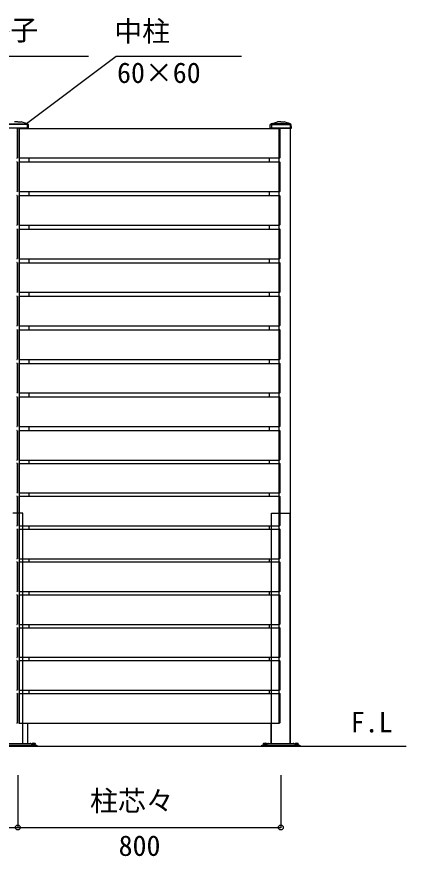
# Model space of a CAD drawing. Units: millimetres, scale not verified. Extents: x -4375 to 4375, y -6499 to 6470.
# Drawn here: x 1406 to 2591, y -84 to 2469 of the extents above; entities that cross this region are included whole.
import ezdxf
from ezdxf.enums import TextEntityAlignment as Align

# ---------------------------------------------------------------- set-up
doc = ezdxf.new("R2010")
doc.units = ezdxf.units.MM
doc.header["$LTSCALE"] = 30
for name, color, linetype in [('0-1_USER1', 3, 'Continuous'), ('0-3_YKK_A1', 4, 'Continuous'), ('0-4_YKK_D', 6, 'Continuous')]:
    doc.layers.add(name, color=color, linetype=linetype)
doc.styles.add('ＭＳ ゴシック', font='')
doc.styles.get('ＭＳ ゴシック').set_extended_font_data('MS Gothic')

msp = doc.modelspace()

# ---------------------------------------------------------------- linework, layer by layer
at = {"layer": '0-3_YKK_A1'}
for p, q in [((1409.5, 2149.8), (1399.58, 2149.8)), ((1409.5, 2149.8), (1419.42, 2149.8)), ((1438.61, 2143.9), (1419.57, 2149.78)), ((2180.39, 2143.9), (2199.43, 2149.78)), ((2209.5, 2149.8), (2199.58, 2149.8)), ((2209.5, 2149.8), (2219.42, 2149.8)), ((2238.61, 2143.9), (2219.57, 2149.78)), ((1441.31, 2141.8), (1377.69, 2141.8)), ((1439, 2142.8), (1380, 2142.8)), ((1380.2, 2143.8), (1438.8, 2143.8)), ((1407, 2129.23), (1407, 2040.35)), ((1412, 2129.23), (1412, 2040.35)), ((1414, 2129.79), (2205, 2129.79)), ((1438, 2141.8), (1438, 2130.8)), ((1439, 2142.8), (1438.97, 2143.45)), ((1441.13, 2141.92), (1439, 2142.8)), ((1439.5, 2129.8), (1439.5, 2130.8)), ((1439.5, 2129.79), (1439.5, 2130.8)), ((1442, 2130.8), (1441.44, 2141.48)), ((2177, 2130.8), (2177.56, 2141.48)), ((2177.69, 2141.8), (2241.31, 2141.8)), ((2177.87, 2141.92), (2180, 2142.8)), ((2239.5, 2130.8), (2179.5, 2130.8)), ((2179.5, 2130.8), (2179.5, 2129.79)), ((2180, 2142.8), (2180.03, 2143.45)), ((2180, 2142.8), (2239, 2142.8)), ((2238.8, 2143.8), (2180.2, 2143.8)), ((2181, 2141.8), (2181, 2130.8)), ((2207, 2129.23), (2207, 2040.35)), ((2238, 2141.8), (2238, 2130.8)), ((2239, 2142.8), (2238.97, 2143.45)), ((2241.13, 2141.92), (2239, 2142.8)), ((2239.5, 258.8), (2239.5, 2130.8)), ((1407, 2027.12), (1407, 1938.24)), ((1412, 2027.12), (1412, 1938.24)), ((1414, 2039.79), (2205, 2039.79)), ((1414, 2027.68), (2205, 2027.68)), ((1414.6, 2027.68), (1414.6, 2039.79)), ((1443.5, 2027.68), (1443.5, 2039.79)), ((2175.5, 2027.68), (2175.5, 2039.79)), ((2204.4, 2027.68), (2204.4, 2039.79)), ((2207, 2027.12), (2207, 1938.24)), ((1407, 1925.01), (1407, 1836.13)), ((1412, 1925.01), (1412, 1836.13)), ((1414, 1937.68), (2205, 1937.68)), ((1414, 1925.57), (2205, 1925.57)), ((1414.6, 1925.57), (1414.6, 1937.68)), ((1443.5, 1925.57), (1443.5, 1937.68)), ((2175.5, 1925.57), (2175.5, 1937.68)), ((2204.4, 1925.57), (2204.4, 1937.68)), ((2207, 1925.01), (2207, 1836.13)), ((1407, 1822.9), (1407, 1734.02)), ((1412, 1822.9), (1412, 1734.02)), ((1414, 1835.57), (2205, 1835.57)), ((1414, 1823.46), (2205, 1823.46)), ((1414.6, 1823.46), (1414.6, 1835.57)), ((1443.5, 1823.46), (1443.5, 1835.57)), ((2175.5, 1823.46), (2175.5, 1835.57)), ((2204.4, 1823.46), (2204.4, 1835.57)), ((2207, 1822.9), (2207, 1734.02)), ((1407, 1720.79), (1407, 1631.91)), ((1412, 1720.79), (1412, 1631.91)), ((1414, 1733.46), (2205, 1733.46)), ((1414, 1721.35), (2205, 1721.35)), ((1414.6, 1721.35), (1414.6, 1733.46)), ((1443.5, 1721.35), (1443.5, 1733.46)), ((2175.5, 1721.35), (2175.5, 1733.46)), ((2204.4, 1721.35), (2204.4, 1733.46)), ((2207, 1720.79), (2207, 1631.91)), ((1407, 1618.68), (1407, 1529.8)), ((1412, 1618.68), (1412, 1529.8)), ((1414, 1631.35), (2205, 1631.35)), ((1414, 1619.24), (2205, 1619.24)), ((1414.6, 1619.24), (1414.6, 1631.35)), ((1443.5, 1619.24), (1443.5, 1631.35)), ((2175.5, 1619.24), (2175.5, 1631.35)), ((2204.4, 1619.24), (2204.4, 1631.35)), ((2207, 1618.68), (2207, 1529.8)), ((1407, 1516.57), (1407, 1427.69)), ((1412, 1516.57), (1412, 1427.69)), ((1414, 1529.24), (2205, 1529.24)), ((1414, 1517.13), (2205, 1517.13)), ((1414.6, 1517.13), (1414.6, 1529.24)), ((1443.5, 1517.13), (1443.5, 1529.24)), ((2175.5, 1517.13), (2175.5, 1529.24)), ((2204.4, 1517.13), (2204.4, 1529.24)), ((2207, 1516.57), (2207, 1427.69)), ((1407, 1414.46), (1407, 1325.58)), ((1412, 1414.46), (1412, 1325.58)), ((1414, 1427.13), (2205, 1427.13)), ((1414, 1415.02), (2205, 1415.02)), ((1414.6, 1415.02), (1414.6, 1427.13)), ((1443.5, 1415.02), (1443.5, 1427.13)), ((2175.5, 1415.02), (2175.5, 1427.13)), ((2204.4, 1415.02), (2204.4, 1427.13)), ((2207, 1414.46), (2207, 1325.58)), ((1407, 1312.35), (1407, 1223.47)), ((1412, 1312.35), (1412, 1223.47)), ((1414, 1325.02), (2205, 1325.02)), ((1414, 1312.91), (2205, 1312.91)), ((1414.6, 1312.91), (1414.6, 1325.02)), ((1443.5, 1312.91), (1443.5, 1325.02)), ((2175.5, 1312.91), (2175.5, 1325.02)), ((2204.4, 1312.91), (2204.4, 1325.02)), ((2207, 1312.35), (2207, 1223.47)), ((1407, 1210.24), (1407, 1121.36)), ((1412, 1210.24), (1412, 1121.36)), ((1414, 1222.91), (2205, 1222.91)), ((1414, 1210.8), (2205, 1210.8)), ((1414.6, 1210.8), (1414.6, 1222.91)), ((1443.5, 1210.8), (1443.5, 1222.91)), ((2175.5, 1210.8), (2175.5, 1222.91)), ((2204.4, 1210.8), (2204.4, 1222.91)), ((2207, 1210.24), (2207, 1121.36)), ((1407, 1110.24), (1407, 1021.36)), ((1412, 1110.24), (1412, 1021.36)), ((1414, 1120.8), (2205, 1120.8)), ((1414, 1110.8), (2205, 1110.8)), ((1414.6, 1110.8), (1414.6, 1120.8)), ((1443.5, 1110.8), (1443.5, 1120.8)), ((2175.5, 1110.8), (2175.5, 1120.8)), ((2204.4, 1110.8), (2204.4, 1120.8)), ((2207, 1110.24), (2207, 1021.36)), ((1407, 1010.24), (1407, 921.36)), ((1412, 1010.24), (1412, 921.36)), ((1414, 1020.8), (2205, 1020.8)), ((1414, 1010.8), (2205, 1010.8)), ((1414.6, 1010.8), (1414.6, 1020.8)), ((1443.5, 1010.8), (1443.5, 1020.8)), ((2175.5, 1010.8), (2175.5, 1020.8)), ((2204.4, 1010.8), (2204.4, 1020.8)), ((2207, 1010.24), (2207, 921.36)), ((1424.5, 958.8), (1394.5, 958.8)), ((1424.5, 258.8), (1424.5, 958.8)), ((2238, 258.8), (2238, 958.8)), ((1414, 920.8), (2205, 920.8)), ((1414.6, 910.8), (1414.6, 920.8)), ((1443.5, 910.8), (1443.5, 920.8)), ((2175.5, 910.8), (2175.5, 920.8)), ((2204.4, 910.8), (2204.4, 920.8)), ((1407, 910.24), (1407, 821.36)), ((1412, 910.24), (1412, 821.36)), ((1414, 910.8), (2205, 910.8)), ((2207, 910.24), (2207, 821.36)), ((1414, 820.8), (2205, 820.8)), ((1414.6, 810.8), (1414.6, 820.8)), ((1443.5, 810.8), (1443.5, 820.8)), ((2175.5, 810.8), (2175.5, 820.8)), ((2204.4, 810.8), (2204.4, 820.8)), ((1407, 810.8), (1407, 810.8)), ((1407, 810.24), (1407, 721.36)), ((1412, 810.8), (1412, 810.8)), ((1412, 810.24), (1412, 721.36)), ((1414, 810.8), (2205, 810.8)), ((2207, 810.24), (2207, 721.36)), ((1407, 720.8), (1407, 720.8)), ((1412, 720.8), (1412, 720.8)), ((1414, 720.8), (2205, 720.8)), ((1414.6, 710.8), (1414.6, 720.8)), ((1443.5, 710.8), (1443.5, 720.8)), ((2175.5, 710.8), (2175.5, 720.8)), ((2204.4, 710.8), (2204.4, 720.8)), ((1407, 710.8), (1407, 710.8)), ((1407, 710.24), (1407, 621.36)), ((1412, 710.8), (1412, 710.8)), ((1412, 710.24), (1412, 621.36)), ((1414, 710.8), (2205, 710.8)), ((2207, 710.24), (2207, 621.36)), ((1414, 620.8), (2205, 620.8)), ((1414.6, 610.8), (1414.6, 620.8)), ((1443.5, 610.8), (1443.5, 620.8)), ((2175.5, 610.8), (2175.5, 620.8)), ((2204.4, 610.8), (2204.4, 620.8)), ((1407, 610.24), (1407, 521.36)), ((1412, 610.24), (1412, 521.36)), ((1414, 610.8), (2205, 610.8)), ((2207, 610.24), (2207, 521.36)), ((1414, 520.8), (2205, 520.8)), ((1414, 510.8), (2205, 510.8)), ((1414.6, 510.8), (1414.6, 520.8)), ((1443.5, 510.8), (1443.5, 520.8)), ((2175.5, 510.8), (2175.5, 520.8)), ((2204.4, 510.8), (2204.4, 520.8)), ((1407, 510.24), (1407, 421.36)), ((1412, 510.24), (1412, 421.36)), ((2207, 510.24), (2207, 421.36)), ((1407, 410.24), (1407, 321.36)), ((1412, 410.24), (1412, 321.36)), ((1414, 420.8), (2205, 420.8)), ((1414, 410.8), (2205, 410.8)), ((1414.6, 410.8), (1414.6, 420.8)), ((1443.5, 410.8), (1443.5, 420.8)), ((2175.5, 410.8), (2175.5, 420.8)), ((2204.4, 410.8), (2204.4, 420.8)), ((2207, 410.24), (2207, 321.36)), ((1414, 320.8), (2205, 320.8)), ((1439.5, 258.8), (1439.5, 320.8)), ((2179.5, 320.8), (2179.5, 258.8)), ((1371.78, 258.8), (1447.22, 258.8)), ((1450.43, 256.95), (1451.67, 254.8)), ((1452.8, 255.8), (1462.2, 255.8)), ((1452.8, 254.8), (1452.8, 255.8)), ((1453.5, 259.3), (1452.88, 258.94)), ((1452.88, 255.8), (1452.88, 258.94)), ((1453.5, 259.3), (1461.5, 259.3)), ((1455, 255.8), (1460, 255.8)), ((1455.19, 255.8), (1455.19, 258.94)), ((1455.24, 254.8), (1455.24, 255.8)), ((1459.76, 254.8), (1459.76, 255.8)), ((1459.81, 255.8), (1459.81, 258.94)), ((1461.5, 259.3), (1462.12, 258.94)), ((1462.12, 255.8), (1462.12, 258.94)), ((1462.2, 255.8), (1462.2, 254.8)), ((2156.8, 255.8), (2166.2, 255.8)), ((2156.8, 254.8), (2156.8, 255.8)), ((2157.5, 259.3), (2156.88, 258.94)), ((2156.88, 255.8), (2156.88, 258.94)), ((2157.5, 259.3), (2165.5, 259.3)), ((2159, 255.8), (2164, 255.8)), ((2159.19, 255.8), (2159.19, 258.94)), ((2159.24, 254.8), (2159.24, 255.8)), ((2163.76, 254.8), (2163.76, 255.8)), ((2163.81, 255.8), (2163.81, 258.94)), ((2165.5, 259.3), (2166.12, 258.94)), ((2166.12, 255.8), (2166.12, 258.94)), ((2166.2, 255.8), (2166.2, 254.8)), ((2168.57, 256.95), (2167.33, 254.8)), ((2171.78, 258.8), (2247.22, 258.8)), ((2250.43, 256.95), (2251.67, 254.8)), ((2252.8, 255.8), (2262.2, 255.8)), ((2252.8, 254.8), (2252.8, 255.8)), ((2253.5, 259.3), (2252.88, 258.94)), ((2252.88, 255.8), (2252.88, 258.94)), ((2253.5, 259.3), (2261.5, 259.3)), ((2255, 255.8), (2260, 255.8)), ((2255.19, 255.8), (2255.19, 258.94)), ((2255.24, 254.8), (2255.24, 255.8)), ((2259.76, 254.8), (2259.76, 255.8)), ((2259.81, 255.8), (2259.81, 258.94)), ((2261.5, 259.3), (2262.12, 258.94)), ((2262.12, 255.8), (2262.12, 258.94)), ((2262.2, 255.8), (2262.2, 254.8)), ((552, 250.8), (2591.15, 250.8)), ((1352, 254), (1467, 254)), ((1467, 254), (1467, 250.8)), ((2152, 254), (2267, 254)), ((2152, 250.8), (2152, 254)), ((2267, 254), (2267, 250.8))]:
    msp.add_line(p, q, dxfattribs=at)
for points in [[(1442, 2130.8), (1377, 2130.8), (1377.56, 2141.48)], [(1439.5, 2130.8), (1379.5, 2130.8), (1379.5, 2129.8)], [(1412.94, 2039.35), (1414, 2039.29), (1414, 2130.29), (1412.94, 2130.23)], [(2177, 2130.8), (2242, 2130.8), (2241.44, 2141.48)], [(2206.06, 2039.35), (2205, 2039.29), (2205, 2130.29), (2206.06, 2130.23)], [(1412.94, 1937.24), (1414, 1937.18), (1414, 2028.18), (1412.94, 2028.12)], [(2206.06, 1937.24), (2205, 1937.18), (2205, 2028.18), (2206.06, 2028.12)], [(1412.94, 1835.13), (1414, 1835.07), (1414, 1926.07), (1412.94, 1926.01)], [(2206.06, 1835.13), (2205, 1835.07), (2205, 1926.07), (2206.06, 1926.01)], [(1412.94, 1733.02), (1414, 1732.96), (1414, 1823.96), (1412.94, 1823.9)], [(2206.06, 1733.02), (2205, 1732.96), (2205, 1823.96), (2206.06, 1823.9)], [(1412.94, 1630.91), (1414, 1630.85), (1414, 1721.85), (1412.94, 1721.79)], [(2206.06, 1630.91), (2205, 1630.85), (2205, 1721.85), (2206.06, 1721.79)], [(1412.94, 1528.8), (1414, 1528.74), (1414, 1619.74), (1412.94, 1619.68)], [(2206.06, 1528.8), (2205, 1528.74), (2205, 1619.74), (2206.06, 1619.68)], [(1412.94, 1426.69), (1414, 1426.63), (1414, 1517.63), (1412.94, 1517.57)], [(2206.06, 1426.69), (2205, 1426.63), (2205, 1517.63), (2206.06, 1517.57)], [(1412.94, 1324.58), (1414, 1324.52), (1414, 1415.52), (1412.94, 1415.46)], [(2206.06, 1324.58), (2205, 1324.52), (2205, 1415.52), (2206.06, 1415.46)], [(1412.94, 1222.47), (1414, 1222.41), (1414, 1313.41), (1412.94, 1313.35)], [(2206.06, 1222.47), (2205, 1222.41), (2205, 1313.41), (2206.06, 1313.35)], [(1412.94, 1120.36), (1414, 1120.3), (1414, 1211.3), (1412.94, 1211.24)], [(2206.06, 1120.36), (2205, 1120.3), (2205, 1211.3), (2206.06, 1211.24)], [(1412.94, 1020.36), (1414, 1020.3), (1414, 1111.3), (1412.94, 1111.24)], [(2206.06, 1020.36), (2205, 1020.3), (2205, 1111.3), (2206.06, 1111.24)], [(1412.94, 920.36), (1414, 920.3), (1414, 1011.3), (1412.94, 1011.24)], [(2206.06, 920.36), (2205, 920.3), (2205, 1011.3), (2206.06, 1011.24)], [(2181, 258.8), (2181, 958.8), (2238, 958.8)], [(1412.94, 820.36), (1414, 820.3), (1414, 911.3), (1412.94, 911.24)], [(2206.06, 820.36), (2205, 820.3), (2205, 911.3), (2206.06, 911.24)], [(1412.94, 720.36), (1414, 720.3), (1414, 811.3), (1412.94, 811.24)], [(2206.06, 720.36), (2205, 720.3), (2205, 811.3), (2206.06, 811.24)], [(1412.94, 620.36), (1414, 620.3), (1414, 711.3), (1412.94, 711.24)], [(2206.06, 620.36), (2205, 620.3), (2205, 711.3), (2206.06, 711.24)], [(1412.94, 520.36), (1414, 520.3), (1414, 611.3), (1412.94, 611.24)], [(2206.06, 520.36), (2205, 520.3), (2205, 611.3), (2206.06, 611.24)], [(1412.94, 420.36), (1414, 420.3), (1414, 511.3), (1412.94, 511.24)], [(2206.06, 420.36), (2205, 420.3), (2205, 511.3), (2206.06, 511.24)], [(1412.94, 320.36), (1414, 320.3), (1414, 411.3), (1412.94, 411.24)], [(2206.06, 320.36), (2205, 320.3), (2205, 411.3), (2206.06, 411.24)]]:
    msp.add_lwpolyline(points, dxfattribs=at)
for points in [[(1463.5, 254), (1451.5, 254), (1451.5, 254.8), (1463.5, 254.8)], [(2167.5, 254), (2155.5, 254), (2155.5, 254.8), (2167.5, 254.8)], [(2263.5, 254), (2251.5, 254), (2251.5, 254.8), (2263.5, 254.8)]]:
    msp.add_lwpolyline(points, close=True, dxfattribs=at)
for centre, radius, start, end in [((1419.42, 2149.3), 0.5, 72.85388, 90), ((2199.58, 2149.3), 0.5, 90, 107.14612), ((2219.42, 2149.3), 0.5, 72.85388, 90), ((1406, 2129.23), 1, 0, 86.5), ((1413, 2129.23), 1, 93.5, 180), ((1438.47, 2143.43), 0.5, 3, 72.85388), ((1440.94, 2141.46), 0.5, 3, 67.57779), ((2178.06, 2141.46), 0.5, 112.42221, 177), ((2180.53, 2143.43), 0.5, 107.14612, 177), ((2206, 2129.23), 1, 0.00001, 86.50001), ((2238.47, 2143.43), 0.5, 3, 72.85388), ((2240.94, 2141.46), 0.5, 3, 67.57779), ((1406, 2040.35), 1, 273.5, 0), ((1406, 2027.12), 1, 0, 86.5), ((1413, 2040.35), 1, 180, 266.5), ((1413, 2027.12), 1, 93.5, 180), ((2206, 2040.35), 1, 273.50001, 0.00001), ((2206, 2027.12), 1, 0.00001, 86.50001), ((1406, 1938.24), 1, 273.5, 0), ((1406, 1925.01), 1, 0, 86.5), ((1413, 1938.24), 1, 180, 266.5), ((1413, 1925.01), 1, 93.5, 180), ((2206, 1938.24), 1, 273.50001, 0.00001), ((2206, 1925.01), 1, 0.00001, 86.50001), ((1406, 1836.13), 1, 273.5, 0), ((1406, 1822.9), 1, 0, 86.5), ((1413, 1836.13), 1, 180, 266.5), ((1413, 1822.9), 1, 93.5, 180), ((2206, 1836.13), 1, 273.50001, 0.00001), ((2206, 1822.9), 1, 0.00001, 86.50001), ((1406, 1734.02), 1, 273.5, 0), ((1406, 1720.79), 1, 0, 86.5), ((1413, 1734.02), 1, 180, 266.5), ((1413, 1720.79), 1, 93.5, 180), ((2206, 1734.02), 1, 273.50001, 0.00001), ((2206, 1720.79), 1, 0.00001, 86.50001), ((1406, 1631.91), 1, 273.5, 0), ((1406, 1618.68), 1, 0, 86.5), ((1413, 1631.91), 1, 180, 266.5), ((1413, 1618.68), 1, 93.5, 180), ((2206, 1631.91), 1, 273.50001, 0.00001), ((2206, 1618.68), 1, 0.00001, 86.50001), ((1406, 1529.8), 1, 273.5, 0), ((1406, 1516.57), 1, 0, 86.5), ((1413, 1529.8), 1, 180, 266.5), ((1413, 1516.57), 1, 93.5, 180), ((2206, 1529.8), 1, 273.50001, 0.00001), ((2206, 1516.57), 1, 0.00001, 86.50001), ((1406, 1427.69), 1, 273.5, 0), ((1406, 1414.46), 1, 0, 86.5), ((1413, 1427.69), 1, 180, 266.5), ((1413, 1414.46), 1, 93.5, 180), ((2206, 1427.69), 1, 273.50001, 0.00001), ((2206, 1414.46), 1, 0.00001, 86.50001), ((1406, 1325.58), 1, 273.5, 0), ((1406, 1312.35), 1, 0, 86.5), ((1413, 1325.58), 1, 180, 266.5), ((1413, 1312.35), 1, 93.5, 180), ((2206, 1325.58), 1, 273.50001, 0.00001), ((2206, 1312.35), 1, 0.00001, 86.50001), ((1406, 1223.47), 1, 273.5, 0), ((1406, 1210.24), 1, 0, 86.5), ((1413, 1223.47), 1, 180, 266.5), ((1413, 1210.24), 1, 93.5, 180), ((2206, 1223.47), 1, 273.50001, 0.00001), ((2206, 1210.24), 1, 0.00001, 86.50001), ((1406, 1121.36), 1, 273.5, 0), ((1406, 1110.24), 1, 0, 86.5), ((1413, 1121.36), 1, 180, 266.5), ((1413, 1110.24), 1, 93.5, 180), ((2206, 1121.36), 1, 273.50001, 0.00001), ((2206, 1110.24), 1, 0.00001, 86.50001), ((1406, 1021.36), 1, 273.5, 0), ((1406, 1010.24), 1, 0, 86.5), ((1413, 1021.36), 1, 180, 266.5), ((1413, 1010.24), 1, 93.5, 180), ((2206, 1021.36), 1, 273.50001, 0.00001), ((2206, 1010.24), 1, 0.00001, 86.50001), ((1406, 921.36), 1, 273.5, 0), ((1413, 921.36), 1, 180, 266.5), ((2206, 921.36), 1, 273.50001, 0.00001), ((1406, 910.24), 1, 0, 86.5), ((1413, 910.24), 1, 93.5, 180), ((2206, 910.24), 1, 0.00001, 86.50001), ((1406, 821.36), 1, 273.5, 0), ((1413, 821.36), 1, 180, 266.5), ((2206, 821.36), 1, 273.50001, 0.00001), ((1406, 810.24), 1, 0, 86.5), ((1413, 810.24), 1, 93.5, 180), ((2206, 810.24), 1, 0.00001, 86.50001), ((1406, 721.36), 1, 273.5, 0), ((1413, 721.36), 1, 180, 266.5), ((2206, 721.36), 1, 273.50001, 0.00001), ((1406, 710.24), 1, 0, 86.5), ((1413, 710.24), 1, 93.5, 180), ((2206, 710.24), 1, 0.00001, 86.50001), ((1406, 621.36), 1, 273.5, 0), ((1413, 621.36), 1, 180, 266.5), ((2206, 621.36), 1, 273.50001, 0.00001), ((1406, 610.24), 1, 0, 86.5), ((1413, 610.24), 1, 93.5, 180), ((2206, 610.24), 1, 0.00001, 86.50001), ((1406, 521.36), 1, 273.5, 0), ((1406, 510.24), 1, 0, 86.5), ((1413, 521.36), 1, 180, 266.5), ((1413, 510.24), 1, 93.5, 180), ((2206, 521.36), 1, 273.50001, 0.00001), ((2206, 510.24), 1, 0.00001, 86.50001), ((1406, 421.36), 1, 273.5, 0), ((1406, 410.24), 1, 0, 86.5), ((1413, 421.36), 1, 180, 266.5), ((1413, 410.24), 1, 93.5, 180), ((2206, 421.36), 1, 273.50001, 0.00001), ((2206, 410.24), 1, 0.00001, 86.50001), ((1406, 321.36), 1, 273.5, 0), ((1413, 321.36), 1, 180, 266.5), ((2206, 321.36), 1, 273.50001, 0.00001), ((1447.22, 255.1), 3.7, 30.00001, 90), ((1454.04, 257.26), 2.04, 55.61575, 124.38425), ((1457.5, 251.66), 7.64, 72.41205, 107.58795), ((1460.96, 257.26), 2.04, 55.61575, 124.38425), ((2158.04, 257.26), 2.04, 55.61575, 124.38425), ((2161.5, 251.66), 7.64, 72.41205, 107.58795), ((2164.96, 257.26), 2.04, 55.61575, 124.38425), ((2171.78, 255.1), 3.7, 90, 149.99999), ((2247.22, 255.1), 3.7, 30.00001, 90), ((2254.04, 257.26), 2.04, 55.61575, 124.38425), ((2257.5, 251.66), 7.64, 72.41205, 107.58795), ((2260.96, 257.26), 2.04, 55.61575, 124.38425)]:
    msp.add_arc(centre, radius, start, end, dxfattribs=at)
at = {"layer": '0-4_YKK_D'}
for p, q in [((1409.5, 162.33), (1409.5, 2)), ((1409.5, 162.33), (1409.5, 2)), ((2209.5, 162.33), (2209.5, 2)), ((609.5, 3), (1409.5, 3)), ((1409.5, 3), (2209.5, 3))]:
    msp.add_line(p, q, dxfattribs=at)
for points in [[(993.23, 1987.08), (1111.08, 2349.8), (1624.59, 2349.8)], [(1436.04, 2144.7), (1708.21, 2349.8), (2090.17, 2349.8)]]:
    msp.add_lwpolyline(points, dxfattribs=at)
for centre in [(1409.5, 3), (1409.5, 3), (2209.5, 3)]:
    msp.add_circle(centre, 7.5, dxfattribs=at)

# ---------------------------------------------------------------- texts
at = {"layer": '0-1_USER1', "style": 'ＭＳ ゴシック'}
msp.add_text('F.L', height=62.32, dxfattribs=at).set_placement((2422.34, 273.8), align=Align.BOTTOM_LEFT)
at = {"layer": '0-4_YKK_D', "style": 'ＭＳ ゴシック'}
for s, p in [('横板格子', (1131.08, 2379.19)), ('中柱', (1702.51, 2375.47)), ('60×60', (1711.21, 2249.37)), ('柱芯々', (1628.87, 34.11)), ('800', (1716.05, -102))]:
    msp.add_text(s, height=62.32, dxfattribs=at).set_placement(p, align=Align.BOTTOM_LEFT)

doc.saveas('drawing.dxf')
